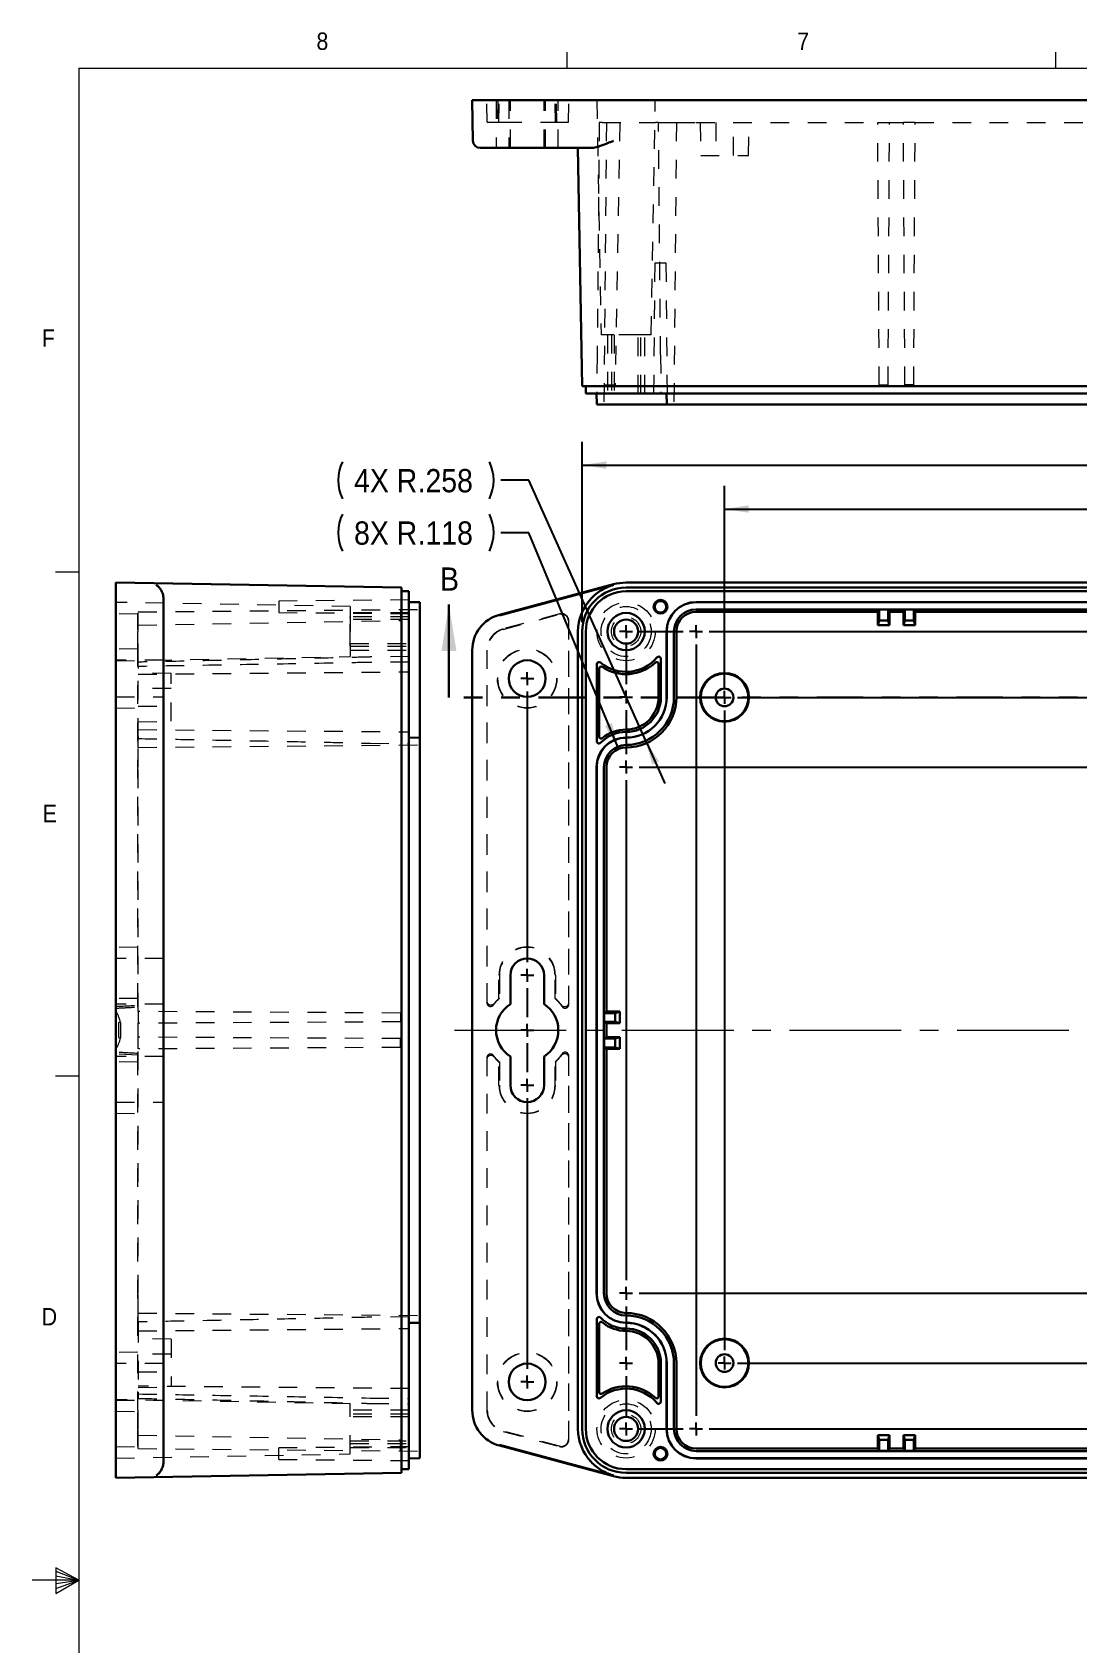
# Model space of a CAD drawing. Header units: inches. Extents: x 0.3 to 21.8, y 0.2 to 16.9.
# Drawn here: x 0.27 to 5.89, y 8.2 to 16.85 of the extents above; entities that cross this region are included whole.
import ezdxf

# ---------------------------------------------------------------- set-up
doc = ezdxf.new("R2010")
doc.units = ezdxf.units.IN
doc.header["$MEASUREMENT"] = 0
for name, pattern in [('SLD-Center', [0.75, 0.6, -0.05, 0.05, -0.05]), ('SLD-Dashed', [0.075, 0.05, -0.025]), ('SLD-Phantom', [0.5, 0.25, -0.05, 0.05, -0.05, 0.05, -0.05]), ('SLD-Solid', [0])]:
    doc.linetypes.add(name, pattern=pattern)
doc.layers.add('SLD-0', color=7, linetype='SLD-Solid')
doc.styles.add('SLDTEXTSTYLE1', font='GOTHIC.TTF', dxfattribs={"width": 0.913})
doc.dimstyles.new('SLDDIMSTYLE0', dxfattribs={"dimtxt": 0.125, "dimasz": 0.13, "dimexe": 0, "dimexo": 0.0625, "dimgap": 0.03125, "dimtad": 0, "dimtih": 1, "dimtoh": 1, "dimdec": 3, "dimrnd": 1e-09, "dimzin": 12, "dimdsep": 46, "dimtxsty": 'SLDTEXTSTYLE1', "dimsah": 1, "dimcen": 0.09, "dimadec": 0, "dimazin": 3, "dimtfac": 1, "dimtdec": 3, "dimtofl": 0, "dimtmove": 0, "dimatfit": 3, "dimfxl": 0, "dimfrac": 2, "dimtolj": 1, "dimtzin": 12, "dimarcsym": 0})
doc.dimstyles.new('SLDDIMSTYLE1', dxfattribs={"dimtxt": 0.125, "dimasz": 0.13, "dimexe": 0, "dimexo": 0.0625, "dimgap": 0.03125, "dimtad": 0, "dimtih": 1, "dimtoh": 1, "dimdec": 3, "dimrnd": 1e-09, "dimzin": 12, "dimdsep": 46, "dimtxsty": 'SLDTEXTSTYLE1', "dimsah": 1, "dimcen": 0, "dimadec": 0, "dimazin": 3, "dimtfac": 1, "dimtdec": 3, "dimtofl": 0, "dimtmove": 0, "dimatfit": 3, "dimfxl": 0, "dimfrac": 2, "dimtolj": 1, "dimtzin": 12, "dimarcsym": 0})
doc.dimstyles.new('SLDDIMSTYLE8', dxfattribs={"dimtxt": 0.125, "dimasz": 0.13, "dimexe": 0, "dimexo": 0.0625, "dimgap": 0.03125, "dimtad": 0, "dimtih": 1, "dimtoh": 1, "dimdec": 3, "dimrnd": 1e-09, "dimzin": 12, "dimdsep": 46, "dimtxsty": 'SLDTEXTSTYLE1', "dimsah": 1, "dimcen": 0, "dimadec": 0, "dimazin": 3, "dimtfac": 1, "dimtdec": 3, "dimtofl": 0, "dimtmove": 1, "dimatfit": 3, "dimfxl": 0, "dimfrac": 2, "dimtolj": 1, "dimtzin": 12, "dimarcsym": 0})

# ---------------------------------------------------------------- blocks, each defined once
blk = doc.blocks.new('*D12')
at = {"layer": 'SLD-0'}
for p, q in [((3.2275, 13.6823), (3.2275, 14.6519)), ((9.9515, 13.6823), (9.9515, 14.6519)), ((3.2275, 14.5269), (6.3352, 14.5269)), ((9.9515, 14.5269), (6.8758, 14.5269))]:
    blk.add_line(p, q, dxfattribs=at)
for points in [[(3.2275, 14.5269), (3.3575, 14.5069), (3.3575, 14.5469)], [(9.9515, 14.5269), (9.8215, 14.5469), (9.8215, 14.5069)]]:
    blk.add_solid(points, dxfattribs=at)
at = {"layer": 'SLD-0', "insert": (6.3977, 14.5874), "char_height": 0.125, "attachment_point": 1, "style": 'SLDTEXTSTYLE1'}
blk.add_mtext('6.724', dxfattribs=at)
blk = doc.blocks.new('*D19')
at = {"layer": 'SLD-0'}
for p, q in [((3.9925, 13.3286), (3.9925, 14.4157)), ((9.1865, 13.3286), (9.1865, 14.4157)), ((3.9925, 14.2907), (6.2727, 14.2907)), ((9.1865, 14.2907), (6.9383, 14.2907))]:
    blk.add_line(p, q, dxfattribs=at)
for centre, start, end in [((6.5336, 14.2907), 153.43495, 206.56505), ((6.6775, 14.2907), 333.43495, 26.56505)]:
    blk.add_arc(centre, 0.2217, start, end, dxfattribs=at)
for points in [[(3.9925, 14.2907), (4.1225, 14.2707), (4.1225, 14.3107)], [(9.1865, 14.2907), (9.0565, 14.3107), (9.0565, 14.2707)]]:
    blk.add_solid(points, dxfattribs=at)
at = {"layer": 'SLD-0', "insert": (6.3977, 14.3512), "char_height": 0.125, "attachment_point": 1, "style": 'SLDTEXTSTYLE1'}
blk.add_mtext('5.194', dxfattribs=at)
blk = doc.blocks.new('*D23')
at = {"layer": 'SLD-0'}
for p, q in [((2.9415, 14.4452), (2.7915, 14.4452)), ((3.5692, 13.0446), (2.9415, 14.4452)), ((3.5692, 13.0446), (3.6714, 12.8165))]:
    blk.add_line(p, q, dxfattribs=at)
for centre, start, end in [((2.1381, 14.4452), 153.43495, 206.56505), ((2.5307, 14.4452), 333.43495, 26.56505)]:
    blk.add_arc(centre, 0.2217, start, end, dxfattribs=at)
blk.add_solid([(3.5692, 13.0446), (3.6041, 12.9178), (3.6406, 12.9342)], dxfattribs=at)
at = {"layer": 'SLD-0', "char_height": 0.125, "attachment_point": 1, "style": 'SLDTEXTSTYLE1'}
for s, insert in [('4X R', (2.0022, 14.5057)), ('.258', (2.3434, 14.5057))]:
    blk.add_mtext(s, dxfattribs=dict(at, insert=insert))
blk = doc.blocks.new('*D24')
at = {"layer": 'SLD-0'}
for p, q in [((2.9415, 14.1637), (2.7915, 14.1637)), ((3.4185, 13.0131), (2.9415, 14.1637))]:
    blk.add_line(p, q, dxfattribs=at)
for centre, start, end in [((2.1381, 14.1637), 153.43495, 206.56505), ((2.5307, 14.1637), 333.43495, 26.56505)]:
    blk.add_arc(centre, 0.2217, start, end, dxfattribs=at)
blk.add_solid([(3.4185, 13.0131), (3.3872, 13.1408), (3.3502, 13.1255)], dxfattribs=at)
at = {"layer": 'SLD-0', "char_height": 0.125, "attachment_point": 1, "style": 'SLDTEXTSTYLE1'}
for s, insert in [('8X R', (2.0022, 14.2242)), ('.118', (2.3434, 14.2242))]:
    blk.add_mtext(s, dxfattribs=dict(at, insert=insert))
blk = doc.blocks.new('SW_CENTERMARKSYMBOL_0')
at = {"layer": 'SLD-0', "color": 0}
for p, q in [((0, 0), (-0.035, 0)), ((0, 0), (0, 0.035)), ((0, 0), (0.035, 0)), ((0, 0), (0, -0.035)), ((0.07, 0), (0.306, 0)), ((0.376, 0), (0.341, 0)), ((0.376, 0), (0.376, 0.035)), ((0.376, 0), (0.411, 0)), ((0.376, 0), (0.376, -0.035)), ((0.446, 0), (5.8056, 0)), ((5.8756, 0), (5.8406, 0)), ((5.8756, 0), (5.8756, 0.035)), ((5.8756, 0), (5.9106, 0)), ((5.8756, 0), (5.8756, -0.035)), ((5.9456, 0), (6.1816, 0)), ((6.2516, 0), (6.2166, 0)), ((6.2516, 0), (6.2516, 0.035)), ((6.2516, 0), (6.2866, 0)), ((6.2516, 0), (6.2516, -0.035)), ((0, -0.07), (0, -0.2825)), ((0.376, -0.07), (0.376, -4.2146)), ((5.8756, -0.07), (5.8756, -4.2146)), ((6.2516, -0.07), (6.2516, -0.2825)), ((0, -0.3525), (0, -0.3175)), ((0.5288, -0.3538), (0.5288, -0.3188)), ((5.1728, -0.3538), (5.1728, -0.3188)), ((5.7228, -0.3538), (5.7228, -0.3188)), ((6.2516, -0.3525), (6.2516, -0.3175)), ((0, -0.3525), (-0.035, -0.3525)), ((0, -0.3525), (0.035, -0.3525)), ((0, -0.3525), (0, -0.3875)), ((0, -0.4225), (0, -0.6585)), ((0.5288, -0.3538), (0.4938, -0.3538)), ((0.5288, -0.3538), (0.5638, -0.3538)), ((0.5288, -0.3538), (0.5288, -0.3888)), ((0.5288, -0.4238), (0.5288, -3.8608)), ((0.5988, -0.3538), (5.1028, -0.3538)), ((5.1728, -0.3538), (5.1378, -0.3538)), ((5.1728, -0.3538), (5.2078, -0.3538)), ((5.1728, -0.3538), (5.1728, -0.3888)), ((5.1728, -0.4238), (5.1728, -3.8608)), ((5.2428, -0.3538), (5.6528, -0.3538)), ((5.7228, -0.3538), (5.6878, -0.3538)), ((5.7228, -0.3538), (5.7578, -0.3538)), ((5.7228, -0.3538), (5.7228, -0.3888)), ((5.7228, -0.4238), (5.7228, -3.8608)), ((6.2516, -0.3525), (6.2166, -0.3525)), ((6.2516, -0.3525), (6.2866, -0.3525)), ((6.2516, -0.3525), (6.2516, -0.3875)), ((6.2516, -0.4225), (6.2516, -0.6585)), ((0, -0.7285), (-0.035, -0.7285)), ((0, -0.7285), (0, -0.6935)), ((0, -0.7285), (0.035, -0.7285)), ((0, -0.7285), (0, -0.7635)), ((0.07, -0.7285), (6.1816, -0.7285)), ((6.2516, -0.7285), (6.2166, -0.7285)), ((6.2516, -0.7285), (6.2516, -0.6935)), ((6.2516, -0.7285), (6.2866, -0.7285)), ((6.2516, -0.7285), (6.2516, -0.7635)), ((0, -0.7985), (0, -3.4861)), ((6.2516, -0.7985), (6.2516, -3.4861)), ((0, -3.5561), (0, -3.5211)), ((6.2516, -3.5561), (6.2516, -3.5211)), ((0, -3.5561), (-0.035, -3.5561)), ((0, -3.5561), (0.035, -3.5561)), ((0, -3.5561), (0, -3.5911)), ((0, -3.6261), (0, -3.8621)), ((0.07, -3.5561), (6.1816, -3.5561)), ((6.2516, -3.5561), (6.2166, -3.5561)), ((6.2516, -3.5561), (6.2866, -3.5561)), ((6.2516, -3.5561), (6.2516, -3.5911)), ((6.2516, -3.6261), (6.2516, -3.8621)), ((0, -3.9321), (-0.035, -3.9321)), ((0, -3.9321), (0, -3.8971)), ((0, -3.9321), (0.035, -3.9321)), ((0, -3.9321), (0, -3.9671)), ((0.5288, -3.9308), (0.4938, -3.9308)), ((0.5288, -3.9308), (0.5288, -3.8958)), ((0.5288, -3.9308), (0.5638, -3.9308)), ((0.5288, -3.9308), (0.5288, -3.9658)), ((0.5988, -3.9308), (5.1028, -3.9308)), ((5.1728, -3.9308), (5.1378, -3.9308)), ((5.1728, -3.9308), (5.1728, -3.8958)), ((5.1728, -3.9308), (5.2078, -3.9308)), ((5.1728, -3.9308), (5.1728, -3.9658)), ((5.2428, -3.9308), (5.6528, -3.9308)), ((5.7228, -3.9308), (5.6878, -3.9308)), ((5.7228, -3.9308), (5.7228, -3.8958)), ((5.7228, -3.9308), (5.7578, -3.9308)), ((5.7228, -3.9308), (5.7228, -3.9658)), ((6.2516, -3.9321), (6.2166, -3.9321)), ((6.2516, -3.9321), (6.2516, -3.8971)), ((6.2516, -3.9321), (6.2866, -3.9321)), ((6.2516, -3.9321), (6.2516, -3.9671)), ((0, -4.0021), (0, -4.2146)), ((6.2516, -4.0021), (6.2516, -4.2146)), ((0, -4.2846), (-0.035, -4.2846)), ((0, -4.2846), (0, -4.2496)), ((0, -4.2846), (0.035, -4.2846)), ((0, -4.2846), (0, -4.3196)), ((0.07, -4.2846), (0.306, -4.2846)), ((0.376, -4.2846), (0.341, -4.2846)), ((0.376, -4.2846), (0.376, -4.2496)), ((0.376, -4.2846), (0.411, -4.2846)), ((0.376, -4.2846), (0.376, -4.3196)), ((0.446, -4.2846), (5.8056, -4.2846)), ((5.8756, -4.2846), (5.8406, -4.2846)), ((5.8756, -4.2846), (5.8756, -4.2496)), ((5.8756, -4.2846), (5.9106, -4.2846)), ((5.8756, -4.2846), (5.8756, -4.3196)), ((5.9456, -4.2846), (6.1816, -4.2846)), ((6.2516, -4.2846), (6.2166, -4.2846)), ((6.2516, -4.2846), (6.2516, -4.2496)), ((6.2516, -4.2846), (6.2866, -4.2846)), ((6.2516, -4.2846), (6.2516, -4.3196))]:
    blk.add_line(p, q, dxfattribs=at)
blk = doc.blocks.new('SW_CENTERMARKSYMBOL_2')
at = {"layer": 'SLD-0', "color": 0}
for p, q in [((0, 1.5945), (-0.035, 1.5945)), ((0, 1.5945), (0, 1.6295)), ((0, 1.5945), (0.035, 1.5945)), ((0, 1.5945), (0, 1.5595)), ((0, 1.5245), (0, 0.07)), ((0, 0), (-0.035, 0)), ((0, 0), (0, 0.035)), ((0, 0), (0.035, 0)), ((0, 0), (0, -0.035)), ((0, -0.07), (0, -0.2253)), ((0, -0.2953), (-0.035, -0.2953)), ((0, -0.2953), (0, -0.2603)), ((0, -0.2953), (0.035, -0.2953)), ((0, -0.2953), (0, -0.3303)), ((0, -0.3653), (0, -0.5206)), ((0, -0.5906), (-0.035, -0.5906)), ((0, -0.5906), (0, -0.5556)), ((0, -0.5906), (0.035, -0.5906)), ((0, -0.5906), (0, -0.6256)), ((0, -0.6606), (0, -2.115)), ((0, -2.185), (0, -2.15)), ((0, -2.185), (-0.035, -2.185)), ((0, -2.185), (0.035, -2.185)), ((0, -2.185), (0, -2.22))]:
    blk.add_line(p, q, dxfattribs=at)

msp = doc.modelspace()

# ---------------------------------------------------------------- linework, layer by layer
at = {"color": 7, "linetype": 'SLD-Solid', "lineweight": 0}
for p, q in [((3.14788, 16.6606), (3.14788, 16.7454)), ((5.77288, 16.6606), (5.77288, 16.7454)), ((0.52288, 16.6606), (21.52288, 16.6606)), ((0.52288, 16.6606), (0.52288, 0.4106)), ((0.52288, 13.9516), (0.39788, 13.9516)), ((0.52288, 11.2436), (0.39788, 11.2436)), ((0.39889, 8.60114), (0.39889, 8.46233)), ((0.52288, 8.5356), (0.39889, 8.60114)), ((0.39889, 8.58268), (0.52288, 8.5356)), ((0.52288, 8.5356), (0.27288, 8.5356)), ((0.39889, 8.55872), (0.52288, 8.5356)), ((0.39889, 8.46233), (0.52288, 8.5356)), ((0.39889, 8.48964), (0.52288, 8.5356)), ((0.39889, 8.51635), (0.52288, 8.5356))]:
    msp.add_line(p, q, dxfattribs=at)
at = {"color": 7, "linetype": 'SLD-Solid', "lineweight": 30}
for p, q in [((2.64076, 16.26973), (2.63697, 16.48695)), ((2.78287, 16.48695), (2.63697, 16.48695)), ((3.39567, 16.48695), (2.78287, 16.48695)), ((3.46374, 16.48695), (3.39567, 16.48695)), ((9.7153, 16.48695), (3.46374, 16.48695)), ((2.79404, 16.23104), (2.68013, 16.23104)), ((3.27542, 16.23104), (2.79404, 16.23104)), ((3.20519, 16.23104), (3.22752, 14.95152)), ((3.46374, 14.95152), (3.22752, 14.95152)), ((3.24721, 14.91215), (3.24721, 14.95152)), ((3.46374, 14.91215), (3.24721, 14.91215)), ((3.30569, 14.85309), (3.30518, 14.91215)), ((9.7153, 14.95152), (3.46374, 14.95152)), ((9.7153, 14.91215), (3.46374, 14.91215)), ((3.68169, 14.85309), (3.68118, 14.91215)), ((3.46374, 14.85309), (3.30569, 14.85309)), ((3.68169, 14.85309), (3.46374, 14.85309)), ((3.83974, 14.85309), (3.68169, 14.85309)), ((9.3393, 14.85309), (3.83974, 14.85309)), ((0.72224, 13.89536), (2.25767, 13.86856)), ((0.72224, 13.89536), (0.72224, 13.8864)), ((0.72224, 13.8864), (0.72224, 13.7222)), ((2.25767, 13.86856), (2.25767, 13.63234)), ((2.29704, 13.84887), (2.25767, 13.84887)), ((2.29704, 13.84887), (2.29704, 13.63234)), ((3.39567, 13.8864), (2.78287, 13.7222)), ((2.78385, 13.71853), (3.39665, 13.88273)), ((9.7153, 13.89536), (3.46374, 13.89536)), ((9.7153, 13.86856), (3.46374, 13.86856)), ((9.7153, 13.84887), (3.46374, 13.84887)), ((0.97814, 13.8095), (0.97814, 13.68051)), ((2.35609, 13.79038), (2.29704, 13.7909)), ((2.35609, 13.79038), (2.35609, 13.63234)), ((2.51199, 13.27856), (2.51199, 13.77856)), ((9.3393, 13.7909), (3.83974, 13.7909)), ((9.3393, 13.79038), (3.83974, 13.79038)), ((0.72224, 13.7222), (0.72224, 13.53205)), ((0.97814, 13.68051), (0.97814, 13.53205)), ((9.3393, 13.75142), (3.83974, 13.75142)), ((3.83974, 13.7382), (4.81566, 13.7382)), ((4.82377, 13.7505), (4.81566, 13.7382)), ((4.81566, 13.66685), (4.81566, 13.7382)), ((4.81566, 13.66685), (4.82377, 13.69145)), ((4.82377, 13.7505), (4.87102, 13.7505)), ((4.82377, 13.7505), (4.82377, 13.69145)), ((4.87102, 13.69145), (4.82377, 13.69145)), ((4.87102, 13.7505), (4.87914, 13.7382)), ((4.87102, 13.7505), (4.87102, 13.69145)), ((4.87914, 13.66685), (4.87102, 13.69145)), ((4.87914, 13.7382), (4.95345, 13.7382)), ((4.87914, 13.66685), (4.87914, 13.7382)), ((4.96157, 13.7505), (4.95345, 13.7382)), ((4.95345, 13.66685), (4.95345, 13.7382)), ((4.95345, 13.66685), (4.96157, 13.69145)), ((5.00881, 13.7505), (4.96157, 13.7505)), ((4.96157, 13.7505), (4.96157, 13.69145)), ((4.96157, 13.69145), (5.00881, 13.69145)), ((5.00881, 13.7505), (5.01693, 13.7382)), ((5.00881, 13.7505), (5.00881, 13.69145)), ((5.01693, 13.66685), (5.00881, 13.69145)), ((5.01693, 13.7382), (6.48888, 13.7382)), ((5.01693, 13.66685), (5.01693, 13.7382)), ((2.25767, 13.63234), (2.25767, 9.34778)), ((2.29704, 13.63234), (2.29704, 9.34778)), ((2.35609, 13.63234), (2.35609, 13.27988)), ((3.20519, 13.63234), (3.20519, 9.34778)), ((3.22752, 13.63234), (3.22752, 9.34778)), ((3.24721, 13.63234), (3.24721, 9.34778)), ((3.68118, 13.63234), (3.68118, 13.27988)), ((3.68169, 13.63234), (3.68169, 13.27988)), ((3.72066, 13.63234), (3.72066, 13.27988)), ((3.73387, 13.27988), (3.73387, 13.63234)), ((4.81566, 13.66685), (4.87914, 13.66685)), ((5.01693, 13.66685), (4.95345, 13.66685)), ((0.72224, 13.53205), (0.72224, 9.44806)), ((0.97814, 13.53205), (0.97814, 9.44806)), ((2.63697, 13.53205), (2.63697, 9.44806)), ((3.30626, 13.45649), (3.30626, 13.04242)), ((3.31896, 13.06741), (3.31896, 13.43469)), ((3.63783, 13.45824), (3.63783, 13.27988)), ((3.65052, 13.27988), (3.65052, 13.48561)), ((2.35609, 13.27988), (2.35609, 13.06193)), ((2.35609, 13.06193), (2.29704, 13.06244)), ((2.35609, 13.06193), (2.35609, 12.90388)), ((2.35609, 12.90388), (2.35609, 10.07623)), ((3.30518, 12.90388), (3.30518, 10.07623)), ((3.30569, 12.90388), (3.30569, 10.07623)), ((3.34466, 12.90388), (3.34466, 10.07623)), ((3.35787, 11.59069), (3.35787, 12.90388)), ((2.84169, 11.63076), (2.84169, 11.78533)), ((3.0228, 11.78533), (3.0228, 11.63076)), ((3.34557, 11.58258), (3.35787, 11.59069)), ((3.34557, 11.58258), (3.34557, 11.53533)), ((3.34557, 11.58258), (3.40463, 11.58258)), ((3.34557, 11.53533), (3.35787, 11.52721)), ((3.34557, 11.53533), (3.40463, 11.53533)), ((3.42923, 11.59069), (3.35787, 11.59069)), ((3.35787, 11.4529), (3.35787, 11.52721)), ((3.42923, 11.52721), (3.35787, 11.52721)), ((3.42923, 11.59069), (3.40463, 11.58258)), ((3.40463, 11.53533), (3.40463, 11.58258)), ((3.42923, 11.52721), (3.40463, 11.53533)), ((3.42923, 11.59069), (3.42923, 11.52721)), ((3.34557, 11.44478), (3.35787, 11.4529)), ((3.34557, 11.39754), (3.34557, 11.44478)), ((3.34557, 11.44478), (3.40463, 11.44478)), ((3.42923, 11.4529), (3.35787, 11.4529)), ((3.42923, 11.4529), (3.40463, 11.44478)), ((3.40463, 11.44478), (3.40463, 11.39754)), ((3.42923, 11.38942), (3.42923, 11.4529)), ((2.84169, 11.19478), (2.84169, 11.34935)), ((3.0228, 11.34935), (3.0228, 11.19478)), ((3.34557, 11.39754), (3.35787, 11.38942)), ((3.34557, 11.39754), (3.40463, 11.39754)), ((3.35787, 10.07623), (3.35787, 11.38942)), ((3.42923, 11.38942), (3.35787, 11.38942)), ((3.42923, 11.38942), (3.40463, 11.39754)), ((2.35609, 10.07623), (2.35609, 9.91818)), ((2.35609, 9.91818), (2.29704, 9.91767)), ((2.35609, 9.91818), (2.35609, 9.70023)), ((3.30626, 9.52362), (3.30626, 9.93769)), ((3.31896, 9.91271), (3.31896, 9.54542)), ((2.35609, 9.70023), (2.35609, 9.34778)), ((3.63783, 9.52187), (3.63783, 9.70023)), ((3.65052, 9.70023), (3.65052, 9.4945)), ((3.68118, 9.70023), (3.68118, 9.34778)), ((3.68169, 9.70023), (3.68169, 9.34778)), ((3.72066, 9.70023), (3.72066, 9.34778)), ((3.73387, 9.34778), (3.73387, 9.70023)), ((0.72224, 9.44806), (0.72224, 9.25792)), ((0.97814, 9.44806), (0.97814, 9.2996)), ((2.25767, 9.34778), (2.25767, 9.11156)), ((2.29704, 9.34778), (2.29704, 9.13124)), ((2.35609, 9.34778), (2.35609, 9.18973)), ((0.97814, 9.2996), (0.97814, 9.17062)), ((3.39665, 9.09738), (2.78385, 9.26158)), ((4.81566, 9.31327), (4.82377, 9.28866)), ((4.81566, 9.31327), (4.81566, 9.24191)), ((4.81566, 9.31327), (4.87914, 9.31327)), ((4.82377, 9.22961), (4.82377, 9.28866)), ((4.87102, 9.28866), (4.82377, 9.28866)), ((4.87914, 9.31327), (4.87102, 9.28866)), ((4.87102, 9.22961), (4.87102, 9.28866)), ((4.87914, 9.31327), (4.87914, 9.24191)), ((4.95345, 9.31327), (4.96157, 9.28866)), ((5.01693, 9.31327), (4.95345, 9.31327)), ((4.95345, 9.31327), (4.95345, 9.24191)), ((4.96157, 9.22961), (4.96157, 9.28866)), ((4.96157, 9.28866), (5.00881, 9.28866)), ((5.01693, 9.31327), (5.00881, 9.28866)), ((5.00881, 9.22961), (5.00881, 9.28866)), ((5.01693, 9.31327), (5.01693, 9.24191)), ((0.72224, 9.25792), (0.72224, 9.09372)), ((2.35609, 9.18973), (2.29704, 9.18921)), ((2.78287, 9.25792), (3.39567, 9.09372)), ((4.81566, 9.24191), (3.83974, 9.24191)), ((3.83974, 9.2287), (9.3393, 9.2287)), ((3.83974, 9.18973), (9.3393, 9.18973)), ((3.83974, 9.18921), (9.3393, 9.18921)), ((4.82377, 9.22961), (4.81566, 9.24191)), ((4.82377, 9.22961), (4.87102, 9.22961)), ((4.87102, 9.22961), (4.87914, 9.24191)), ((4.95345, 9.24191), (4.87914, 9.24191)), ((4.96157, 9.22961), (4.95345, 9.24191)), ((5.00881, 9.22961), (4.96157, 9.22961)), ((5.00881, 9.22961), (5.01693, 9.24191)), ((6.48888, 9.24191), (5.01693, 9.24191)), ((0.72224, 9.08476), (2.25767, 9.11156)), ((0.72224, 9.09372), (0.72224, 9.08476)), ((2.29704, 9.13124), (2.25767, 9.13124)), ((3.46374, 9.13124), (9.7153, 9.13124)), ((3.46374, 9.11156), (9.7153, 9.11156)), ((3.46374, 9.08476), (9.7153, 9.08476))]:
    msp.add_line(p, q, dxfattribs=at)
at = {"color": 7, "linetype": 'SLD-Dashed', "lineweight": 0}
for p, q in [((2.71777, 16.36884), (2.71571, 16.48695)), ((2.76492, 16.48695), (2.76492, 16.23104)), ((2.77477, 16.48695), (2.7727, 16.36884)), ((2.78058, 16.36884), (2.78264, 16.48695)), ((2.83382, 16.48695), (2.83382, 16.23104)), ((2.84169, 16.23104), (2.84169, 16.48695)), ((3.0228, 16.23104), (3.0228, 16.48695)), ((3.03067, 16.23104), (3.03067, 16.48695)), ((3.08391, 16.36884), (3.08185, 16.48695)), ((3.09179, 16.36884), (3.08973, 16.48695)), ((3.09957, 16.23104), (3.09957, 16.48695)), ((3.15365, 16.36884), (3.15571, 16.48695)), ((3.30724, 16.48695), (3.32923, 15.22715)), ((3.59825, 15.22715), (3.62024, 16.48695)), ((2.71777, 16.36884), (2.80379, 16.36884)), ((2.80379, 16.36884), (3.10668, 16.36884)), ((3.10668, 16.36884), (3.15365, 16.36884)), ((3.33459, 16.36695), (3.62097, 16.36695)), ((3.33532, 16.36695), (3.33504, 16.36695)), ((3.35787, 16.36695), (3.34466, 14.85309)), ((3.42923, 16.36695), (3.40463, 14.95742)), ((3.6384, 16.36695), (3.73387, 16.36695)), ((3.73387, 16.36695), (3.72066, 14.85309)), ((3.73387, 16.36695), (3.83974, 16.36695)), ((3.83974, 16.36695), (4.81566, 16.36695)), ((3.86148, 16.36695), (3.86457, 16.18995)), ((3.94502, 16.36695), (3.94502, 16.18995)), ((4.04002, 16.18995), (4.04002, 16.36695)), ((4.12047, 16.18995), (4.12356, 16.36695)), ((4.82377, 14.95742), (4.81566, 16.36695)), ((4.81566, 16.36695), (4.87914, 16.36695)), ((4.87102, 14.95742), (4.87914, 16.36695)), ((4.87914, 16.36695), (4.95345, 16.36695)), ((4.96157, 14.95742), (4.95345, 16.36695)), ((5.01693, 16.36695), (4.95345, 16.36695)), ((5.00881, 14.95742), (5.01693, 16.36695)), ((5.01693, 16.36695), (6.48888, 16.36695)), ((3.86457, 16.18995), (4.12047, 16.18995)), ((3.61783, 15.61215), (3.61172, 14.91215)), ((3.64872, 15.61215), (3.61783, 15.61215)), ((3.67962, 15.61215), (3.64872, 15.61215)), ((3.68572, 14.91215), (3.67962, 15.61215)), ((3.59825, 15.22715), (3.32923, 15.22715)), ((3.36374, 15.22715), (3.36374, 14.91215)), ((3.36374, 15.22715), (3.36374, 14.91215)), ((3.385, 15.22715), (3.385, 14.91215)), ((3.53773, 15.22715), (3.385, 15.22715)), ((3.39878, 15.22715), (3.39878, 14.91215)), ((3.52376, 15.22715), (3.39878, 15.22715)), ((3.5287, 15.22715), (3.52376, 15.22715)), ((3.5287, 14.91215), (3.5287, 15.22715)), ((3.54248, 15.22715), (3.53773, 15.22715)), ((3.54248, 14.91215), (3.54248, 15.22715)), ((3.56374, 14.91215), (3.56374, 15.22715)), ((3.56374, 14.91215), (3.56374, 15.22715)), ((3.30807, 15.11971), (3.30626, 14.91215)), ((3.64871, 15.11971), (3.65052, 14.91215)), ((3.34557, 14.95742), (3.40463, 14.95742)), ((4.82377, 14.95742), (4.87102, 14.95742)), ((5.00881, 14.95742), (4.96157, 14.95742)), ((1.98204, 13.76685), (0.72224, 13.78884)), ((2.29704, 13.80256), (1.59704, 13.79645)), ((1.59704, 13.79645), (1.59704, 13.73467)), ((1.98204, 13.76685), (1.98204, 13.49783)), ((0.84035, 13.72658), (0.72224, 13.72864)), ((0.84035, 13.72531), (0.84035, 13.72658)), ((0.84035, 13.64415), (0.84035, 13.72531)), ((0.84224, 13.7382), (2.35609, 13.75142)), ((0.84224, 13.63234), (0.84224, 13.7382)), ((0.84224, 13.66685), (2.25176, 13.69145)), ((1.59704, 13.73467), (2.29704, 13.72856)), ((2.29704, 13.73234), (1.98204, 13.73234)), ((2.29704, 13.73234), (1.98204, 13.73234)), ((2.29704, 13.71108), (1.98204, 13.71108)), ((2.29704, 13.6973), (1.98204, 13.6973)), ((2.25176, 13.7505), (2.25176, 13.69145)), ((3.10615, 13.7273), (2.80325, 13.64614)), ((2.80379, 13.64415), (3.10668, 13.72531)), ((3.15365, 13.68927), (3.15365, 11.63453)), ((3.15571, 11.62796), (3.15571, 13.68927)), ((0.84035, 13.53205), (0.84035, 13.64415)), ((0.84224, 13.4684), (0.84224, 13.63234)), ((0.84035, 13.53936), (0.72224, 13.5373)), ((0.84035, 11.64375), (0.84035, 13.53205)), ((1.98204, 13.56738), (1.98204, 13.57232)), ((1.98204, 13.56738), (2.29704, 13.56738)), ((1.98204, 13.5536), (1.98204, 13.55479)), ((1.98204, 13.5536), (2.29704, 13.5536)), ((1.98204, 13.53234), (2.29704, 13.53234)), ((1.98204, 13.53234), (2.29704, 13.53234)), ((2.71571, 13.53205), (2.71571, 11.63769)), ((2.71777, 11.64375), (2.71777, 13.53205)), ((0.72224, 13.47584), (1.98204, 13.49783)), ((0.97814, 13.47825), (0.72224, 13.47825)), ((0.84224, 13.44496), (0.84224, 13.46552)), ((0.84224, 13.06741), (0.84224, 13.43469)), ((0.84224, 13.4031), (2.29704, 13.4158)), ((2.29704, 13.49742), (2.0894, 13.49561)), ((2.29704, 13.4683), (2.08942, 13.46649)), ((1.01924, 13.40651), (0.84224, 13.4096)), ((1.01924, 13.1506), (1.01924, 13.40651)), ((0.72224, 13.2814), (0.97814, 13.2814)), ((1.01924, 13.32606), (0.84224, 13.32606)), ((0.72224, 13.22234), (0.84035, 13.22028)), ((0.84224, 13.23106), (1.01924, 13.23106)), ((0.84224, 13.14751), (1.01924, 13.1506)), ((0.84224, 13.1058), (2.29704, 13.0931)), ((0.84224, 13.00975), (0.84224, 13.05692)), ((0.84224, 13.00975), (2.35609, 13.02296)), ((0.84224, 12.90388), (0.84224, 13.00975)), ((2.08941, 13.03242), (2.29704, 13.03061)), ((0.84224, 11.59069), (0.84224, 12.90388)), ((0.84035, 11.937), (0.72224, 11.93494)), ((0.97814, 11.87588), (0.72224, 11.87588)), ((2.78058, 11.66088), (2.78058, 11.78533)), ((2.78264, 11.78533), (2.78264, 11.65995)), ((3.08185, 11.65995), (3.08185, 11.78533)), ((3.08391, 11.78533), (3.08391, 11.66088)), ((0.84035, 11.66088), (0.72224, 11.65995)), ((0.97814, 11.63076), (0.72224, 11.63076)), ((0.84035, 11.62368), (0.84035, 11.62307)), ((2.78058, 11.66088), (2.78264, 11.65995)), ((3.08391, 11.66088), (3.08185, 11.65995)), ((0.74708, 11.53182), (0.73708, 11.53006)), ((0.73708, 11.53006), (0.73708, 11.49006)), ((0.74708, 11.53182), (0.74708, 11.49006)), ((2.25176, 11.58258), (0.84224, 11.59069)), ((0.84224, 11.59069), (0.84224, 11.52721)), ((2.25176, 11.53533), (0.84224, 11.52721)), ((0.84224, 11.4529), (0.84224, 11.52721)), ((2.25176, 11.58258), (2.25176, 11.53533)), ((0.73708, 11.49006), (0.73708, 11.45006)), ((0.73708, 11.45006), (0.74708, 11.44829)), ((0.74708, 11.49006), (0.74708, 11.44829)), ((2.25176, 11.44478), (0.84224, 11.4529)), ((0.84224, 11.38942), (0.84224, 11.4529)), ((2.25176, 11.39754), (2.25176, 11.44478)), ((0.84035, 11.35599), (0.72224, 11.36206)), ((0.97814, 11.34935), (0.72224, 11.34935)), ((0.84035, 11.35704), (0.84035, 11.35646)), ((2.25176, 11.39754), (0.84224, 11.38942)), ((0.84224, 10.07623), (0.84224, 11.38942)), ((2.71571, 11.34243), (2.71571, 9.44806)), ((3.15365, 11.34558), (3.15365, 9.29084)), ((3.15571, 9.29084), (3.15571, 11.35215)), ((0.84035, 11.31923), (0.72224, 11.32016)), ((0.84035, 9.44806), (0.84035, 11.33637)), ((2.71777, 9.44806), (2.71777, 11.33637)), ((2.78058, 11.31923), (2.78264, 11.32016)), ((2.78058, 11.19478), (2.78058, 11.31923)), ((2.78264, 11.32016), (2.78264, 11.19478)), ((3.08391, 11.31923), (3.08185, 11.32016)), ((3.08185, 11.19478), (3.08185, 11.32016)), ((3.08391, 11.31923), (3.08391, 11.19478)), ((0.72224, 11.10423), (0.97814, 11.10423)), ((0.72224, 11.04517), (0.84035, 11.04311)), ((0.84224, 9.97037), (0.84224, 10.07623)), ((0.84224, 9.97037), (2.35609, 9.95715)), ((0.84224, 9.92317), (0.84224, 9.97037)), ((0.84224, 9.91271), (0.84224, 9.54542)), ((0.84224, 9.87432), (2.29704, 9.88701)), ((2.29704, 9.9495), (2.08941, 9.94769)), ((1.01924, 9.82951), (0.84224, 9.8326)), ((1.01924, 9.82951), (1.01924, 9.5736)), ((0.84035, 9.75983), (0.72224, 9.75777)), ((0.97814, 9.69872), (0.72224, 9.69872)), ((1.01924, 9.74906), (0.84224, 9.74906)), ((0.84224, 9.65406), (1.01924, 9.65406)), ((2.29704, 9.56431), (0.84224, 9.57701)), ((0.84224, 9.57051), (1.01924, 9.5736)), ((0.84224, 9.53525), (0.84224, 9.51459)), ((1.98204, 9.48229), (0.72224, 9.50428)), ((0.72224, 9.50187), (0.97814, 9.50187)), ((0.72224, 9.44281), (0.84035, 9.44075)), ((0.84035, 9.33596), (0.84035, 9.44806)), ((0.84224, 9.34778), (0.84224, 9.51168)), ((1.98204, 9.21327), (1.98204, 9.48229)), ((2.29704, 9.44778), (1.98204, 9.44778)), ((2.29704, 9.44778), (1.98204, 9.44778)), ((2.0894, 9.4845), (2.29704, 9.48269)), ((2.08942, 9.51363), (2.29704, 9.51181)), ((0.84224, 9.24191), (0.84224, 9.34778)), ((2.29704, 9.42652), (1.98204, 9.42652)), ((2.29704, 9.41274), (1.98204, 9.41274)), ((0.84035, 9.2548), (0.84035, 9.33596)), ((0.84224, 9.31327), (2.25176, 9.28866)), ((1.98204, 9.28282), (2.29704, 9.28282)), ((1.98204, 9.26904), (2.29704, 9.26904)), ((2.25176, 9.22961), (2.25176, 9.28866)), ((2.80325, 9.33397), (3.10615, 9.25281)), ((3.10668, 9.2548), (2.80379, 9.33596)), ((0.72224, 9.25147), (0.84035, 9.25353)), ((0.72224, 9.19128), (1.98204, 9.21327)), ((0.84035, 9.2548), (0.84035, 9.25353)), ((0.84224, 9.24191), (2.35609, 9.2287)), ((2.29704, 9.25156), (1.59704, 9.24545)), ((1.59704, 9.18367), (1.59704, 9.24545)), ((1.59704, 9.18367), (2.29704, 9.17756)), ((1.98204, 9.24778), (2.29704, 9.24778)), ((1.98204, 9.24778), (2.29704, 9.24778))]:
    msp.add_line(p, q, dxfattribs=at)
at = {"color": 7, "linetype": 'SLD-Phantom', "lineweight": 30}
for p, q in [((3.99252, 13.27856), (2.51199, 13.27856)), ((6.23807, 13.27856), (3.99252, 13.27856))]:
    msp.add_line(p, q, dxfattribs=at)
at = {"color": 7, "linetype": 'SLD-Dashed', "lineweight": 0, "flags": 128}
for points in [[(1.98204, 13.55479), (1.98204, 13.56414), (1.98204, 13.58172), (1.98204, 13.60541), (1.98204, 13.63234), (1.98204, 13.65927), (1.98204, 13.68295), (1.98204, 13.70053), (1.98204, 13.70988), (1.98204, 13.70988), (1.98204, 13.70053), (1.98204, 13.68295), (1.98204, 13.65927), (1.98204, 13.63234)], [(1.98204, 13.57232), (1.98204, 13.5864), (1.98204, 13.60748), (1.98204, 13.63234), (1.98204, 13.6572), (1.98204, 13.67827), (1.98204, 13.69235), (1.98204, 13.6973), (1.98204, 13.69235), (1.98204, 13.67827), (1.98204, 13.6572), (1.98204, 13.63234), (1.98204, 13.63234)]]:
    msp.add_lwpolyline(points, dxfattribs=at)
at = {"color": 7, "linetype": 'SLD-Dashed', "lineweight": 0}
for centre, radius in [((3.46374, 13.63234), 0.1565), ((3.46374, 13.63234), 0.13451), ((3.46374, 13.63234), 0.07874), ((2.93225, 13.37982), 0.15954), ((2.93225, 13.37982), 0.15748), ((2.93225, 9.60029), 0.15954), ((2.93225, 9.60029), 0.15748), ((3.46374, 9.34778), 0.1565), ((3.46374, 9.34778), 0.13451), ((3.46374, 9.34778), 0.07874)]:
    msp.add_circle(centre, radius, dxfattribs=at)
at = {"color": 7, "linetype": 'SLD-Solid', "lineweight": 30}
for centre, radius in [((3.64872, 13.76556), 0.037), ((3.64872, 13.76556), 0.03089), ((3.46374, 13.63234), 0.1), ((3.46374, 13.63234), 0.06496), ((2.93225, 13.37982), 0.09843), ((3.99252, 13.27856), 0.13104), ((3.99252, 13.27856), 0.12795), ((3.99252, 13.27856), 0.0475), ((3.99252, 9.70156), 0.13104), ((3.99252, 9.70156), 0.12795), ((2.93225, 9.60029), 0.09843), ((3.99252, 9.70156), 0.0475), ((3.46374, 9.34778), 0.1), ((3.46374, 9.34778), 0.06496), ((3.64872, 9.21456), 0.037), ((3.64872, 9.21456), 0.03089)]:
    msp.add_circle(centre, radius, dxfattribs=at)
for centre, radius, start, end in [((2.68013, 16.27041), 0.03937, 181, 270), ((3.46374, 13.63234), 0.23622, 90, 180), ((3.46374, 13.63234), 0.21654, 90, 180), ((3.46374, 13.63234), 0.26302, 90, 105), ((3.46374, 13.63234), 0.25855, 136.748624, 180), ((3.83974, 13.63234), 0.15856, 90, 180), ((3.83974, 13.63234), 0.15805, 90, 180), ((2.83382, 13.53205), 0.19685, 105, 180), ((3.83974, 13.63234), 0.11908, 90, 180), ((3.83974, 13.63234), 0.10587, 90, 180), ((3.31807, 13.45649), 0.01181, 50.362286, 180), ((3.46374, 13.63234), 0.21654, 230.362286, 320.017557), ((3.46374, 13.63234), 0.22923, 235.708128, 313.304961), ((3.63871, 13.48561), 0.01181, 0, 140.017557), ((3.46374, 13.27988), 0.25692, 270, 0), ((3.46374, 13.27988), 0.21795, 270, 0), ((3.46374, 13.27988), 0.21744, 270, 0), ((3.46374, 13.27988), 0.27013, 270, 0), ((3.46374, 13.27988), 0.18678, 270, 0), ((3.46374, 13.27988), 0.17408, 270, 0), ((3.46374, 12.90388), 0.18922, 90, 136.436356), ((3.46374, 12.90388), 0.20192, 90, 129.496388), ((3.46374, 12.90388), 0.15856, 90, 180), ((3.46374, 12.90388), 0.15805, 90, 180), ((3.31807, 13.04242), 0.01181, 180, 316.436356), ((3.46374, 12.90388), 0.11908, 90, 180), ((3.46374, 12.90388), 0.10587, 90, 180), ((2.93225, 11.78533), 0.09055, 0, 180), ((2.93225, 11.49006), 0.16732, 122.763762, 237.236238), ((2.93225, 11.49006), 0.16732, 302.763762, 57.236238), ((2.93225, 11.19478), 0.09055, 180, 0), ((3.46374, 10.07623), 0.15856, 180, 270), ((3.46374, 10.07623), 0.15805, 180, 270), ((3.46374, 10.07623), 0.11908, 180, 270), ((3.46374, 10.07623), 0.10587, 180, 270), ((3.46374, 9.70023), 0.27013, 0, 90), ((3.46374, 9.70023), 0.25692, 0, 90), ((3.31807, 9.93769), 0.01181, 43.563644, 180), ((3.46374, 10.07623), 0.18922, 223.563644, 270), ((3.46374, 10.07623), 0.20192, 230.503612, 270), ((3.46374, 9.70023), 0.21795, 0, 90), ((3.46374, 9.70023), 0.21744, 0, 90), ((3.46374, 9.70023), 0.18678, 0, 90), ((3.46374, 9.70023), 0.17408, 0, 90), ((3.31807, 9.52362), 0.01181, 180, 309.637714), ((3.46374, 9.34778), 0.21654, 39.982443, 129.637714), ((3.46374, 9.34778), 0.22923, 46.695039, 124.291872), ((2.83382, 9.44806), 0.19685, 180, 255), ((3.63871, 9.4945), 0.01181, 219.982443, 0), ((3.46374, 9.34778), 0.25855, 180, 223.251376), ((3.46374, 9.34778), 0.23622, 180, 270), ((3.46374, 9.34778), 0.21654, 180, 270), ((3.83974, 9.34778), 0.15856, 180, 270), ((3.83974, 9.34778), 0.15805, 180, 270), ((3.83974, 9.34778), 0.11908, 180, 270), ((3.83974, 9.34778), 0.10587, 180, 270), ((3.46374, 9.34778), 0.26302, 255, 270)]:
    msp.add_arc(centre, radius, start, end, dxfattribs=at)
at = {"color": 7, "linetype": 'SLD-Dashed', "lineweight": 0}
for centre, radius, start, end in [((3.11634, 13.68927), 0.03937, 0, 105), ((3.11634, 13.68927), 0.03731, 0, 105), ((2.83382, 13.53205), 0.11811, 105, 180), ((2.83382, 13.53205), 0.11605, 105, 180), ((2.93225, 11.78533), 0.15167, 0, 180), ((2.93225, 11.78533), 0.14961, 0, 180), ((2.93225, 11.49006), 0.22638, 131.366225, 143.132197), ((2.93225, 11.49006), 0.22844, 131.600302, 141.726755), ((2.93225, 11.49006), 0.22638, 34.087536, 48.633775), ((2.93225, 11.49006), 0.22844, 35.610697, 48.399698), ((0.55831, 11.49006), 0.19333, 12.475208, 32.017143), ((0.55831, 11.49006), 0.19333, 327.982857, 347.524792), ((2.93225, 11.49006), 0.22638, 216.867803, 228.633775), ((2.93225, 11.49006), 0.22844, 218.273245, 228.399698), ((2.93225, 11.49006), 0.22638, 311.366225, 325.912464), ((2.93225, 11.49006), 0.22844, 311.600302, 324.389303), ((2.93225, 11.19478), 0.15167, 180, 0), ((2.93225, 11.19478), 0.14961, 180, 0), ((2.83382, 9.44806), 0.11811, 180, 255), ((2.83382, 9.44806), 0.11605, 180, 255), ((3.11634, 9.29084), 0.03937, 255, 0), ((3.11634, 9.29084), 0.03731, 255, 0)]:
    msp.add_arc(centre, radius, start, end, dxfattribs=at)
for points in [[(3.31896, 16.36695), (3.31533, 15.9512), (3.3117, 15.53545), (3.30807, 15.11971)], [(3.64871, 15.11971), (3.64508, 15.53544), (3.64145, 15.95119), (3.63783, 16.36695)]]:
    msp.add_open_spline(points, degree=3, dxfattribs=at)
for points, knots in [([(3.33459, 16.36695), (3.33158, 16.36695), (3.32748, 16.36695), (3.32109, 16.36695), (3.31896, 16.36695), (3.31896, 16.36695)], [0, 0, 0, 0, 0.5, 0.5, 1, 1, 1, 1]), ([(3.63783, 16.36695), (3.63783, 16.36695), (3.63725, 16.36695), (3.63512, 16.36695), (3.63356, 16.36695), (3.63002, 16.36695), (3.62801, 16.36695), (3.62418, 16.36695), (3.62239, 16.36695), (3.62097, 16.36695)], [0, 0, 0, 0, 0.25, 0.25, 0.5, 0.5, 0.75, 0.75, 1, 1, 1, 1]), ([(2.0894, 13.49555), (2.03973, 13.49435), (1.88757, 13.49066), (1.62675, 13.48474), (1.29905, 13.4776), (1.03549, 13.47208), (0.88059, 13.46901), (0.84223, 13.46825)], [0, 0, 0, 0, 0.1194695, 0.3660334, 0.6274148, 0.9077299, 1, 1, 1, 1]), ([(2.08942, 13.4665), (2.04311, 13.46563), (1.85067, 13.46201), (1.50341, 13.45587), (1.13399, 13.44949), (0.9107, 13.44584), (0.84223, 13.44472)], [0, 0, 0, 0, 0.1113973, 0.4629128, 0.8353159, 1, 1, 1, 1]), ([(0.84224, 13.46812), (0.84224, 13.46815), (0.84224, 13.46828), (0.84224, 13.46743), (0.84224, 13.46614), (0.84224, 13.46552)], [0, 0, 0, 0, 0.1533272, 0.5995386, 1, 1, 1, 1]), ([(0.84224, 13.44459), (0.84224, 13.44462), (0.84224, 13.44478), (0.84224, 13.44396), (0.84224, 13.44215), (0.84224, 13.43941), (0.84224, 13.43678), (0.84224, 13.43517), (0.84224, 13.43469)], [0, 0, 0, 0, 0.0481652, 0.2629546, 0.4777167, 0.6924728, 0.9072469, 1, 1, 1, 1]), ([(0.84223, 13.0574), (0.94378, 13.05552), (1.16595, 13.05142), (1.50003, 13.04487), (1.81421, 13.03847), (2.00776, 13.03424), (2.08941, 13.03246)], [0, 0, 0, 0, 0.2442504, 0.534396, 0.8036021, 1, 1, 1, 1]), ([(0.84224, 13.06741), (0.84224, 13.06628), (0.84224, 13.06404), (0.84224, 13.06103), (0.84224, 13.05879), (0.84224, 13.05752), (0.84224, 13.05753), (0.84224, 13.05754)], [0, 0, 0, 0, 0.21478133, 0.42956397, 0.64431457, 0.85902993, 1, 1, 1, 1]), ([(0.72223, 11.60836), (0.74011, 11.6094), (0.77947, 11.61167), (0.81885, 11.61377), (0.84034, 11.61492)], [0, 0, 0, 0, 0.45406582, 1, 1, 1, 1]), ([(0.72224, 11.61807), (0.7237, 11.61814), (0.76307, 11.62026), (0.80244, 11.62222), (0.84035, 11.6241)], [0, 0, 0, 0, 0.0372833, 1, 1, 1, 1]), ([(0.84035, 11.62412), (0.84035, 11.62412), (0.84035, 11.62411), (0.84035, 11.62474), (0.84035, 11.6259), (0.84035, 11.6276), (0.84035, 11.62974), (0.84035, 11.63228), (0.84035, 11.63515), (0.84035, 11.63826), (0.84035, 11.64117), (0.84035, 11.64301), (0.84035, 11.64375)], [0, 0, 0, 0, 0.0699205, 0.1772395, 0.2845585, 0.3918095, 0.499061, 0.6063419, 0.7136236, 0.821019, 0.9284152, 1, 1, 1, 1]), ([(0.84035, 11.6149), (0.84035, 11.6149), (0.84035, 11.6149), (0.84035, 11.61556), (0.84035, 11.61674), (0.84035, 11.61846), (0.84035, 11.62056), (0.84035, 11.62225), (0.84035, 11.62307)], [0, 0, 0, 0, 0.1229182, 0.3002537, 0.4775905, 0.655135, 0.8326807, 1, 1, 1, 1]), ([(2.71571, 11.63769), (2.71571, 11.63355), (2.71702, 11.62951), (2.72181, 11.62285), (2.72527, 11.6203), (2.73302, 11.61771), (2.73735, 11.61767), (2.74514, 11.6201), (2.74866, 11.62257), (2.75114, 11.62588)], [0, 0, 0, 0, 0.25, 0.25, 0.5, 0.5, 0.75, 0.75, 1, 1, 1, 1]), ([(2.75291, 11.63155), (2.75037, 11.62834), (2.74688, 11.626), (2.73909, 11.62371), (2.73483, 11.62381), (2.72719, 11.62646), (2.72376, 11.62903), (2.71908, 11.63561), (2.71777, 11.63965), (2.71777, 11.64375)], [0, 0, 0, 0, 0.25, 0.25, 0.5, 0.5, 0.75, 0.75, 1, 1, 1, 1]), ([(3.15365, 11.63453), (3.15365, 11.63036), (3.15232, 11.62629), (3.14744, 11.61959), (3.14393, 11.61705), (3.13608, 11.61452), (3.13172, 11.61454), (3.1239, 11.61712), (3.1204, 11.61968), (3.11797, 11.62307)], [0, 0, 0, 0, 0.25, 0.25, 0.5, 0.5, 0.75, 0.75, 1, 1, 1, 1]), ([(3.11973, 11.61693), (3.12209, 11.61344), (3.12552, 11.6108), (3.13342, 11.608), (3.13779, 11.6079), (3.14578, 11.61034), (3.14937, 11.61289), (3.15432, 11.61958), (3.15571, 11.62375), (3.15571, 11.62796)], [0, 0, 0, 0, 0.25, 0.25, 0.5, 0.5, 0.75, 0.75, 1, 1, 1, 1]), ([(0.84034, 11.36518), (0.80996, 11.36681), (0.77059, 11.36893), (0.73122, 11.37121), (0.72223, 11.37174)], [0, 0, 0, 0, 0.771607, 1, 1, 1, 1]), ([(0.84035, 11.35704), (0.84035, 11.35791), (0.84035, 11.35965), (0.84035, 11.36178), (0.84035, 11.36346), (0.84035, 11.36462), (0.84035, 11.36523), (0.84035, 11.36521), (0.84035, 11.36521)], [0, 0, 0, 0, 0.17788825, 0.35577538, 0.53367357, 0.7115704, 0.88926916, 1, 1, 1, 1]), ([(0.84035, 11.33637), (0.84035, 11.33748), (0.84035, 11.33969), (0.84035, 11.34292), (0.84035, 11.34597), (0.84035, 11.34874), (0.84035, 11.35116), (0.84035, 11.35316), (0.84035, 11.35468), (0.84035, 11.35565), (0.84035, 11.35609), (0.84035, 11.35602), (0.84035, 11.356)], [0, 0, 0, 0, 0.1075543, 0.215108, 0.3226676, 0.4302265, 0.53768, 0.645133, 0.7524503, 0.8597675, 0.9670169, 1, 1, 1, 1]), ([(2.75114, 11.35424), (2.74866, 11.35755), (2.74519, 11.35999), (2.73735, 11.36245), (2.73306, 11.36241), (2.7253, 11.35983), (2.72182, 11.35727), (2.71705, 11.35065), (2.71571, 11.34656), (2.71571, 11.34243)], [0, 0, 0, 0, 0.25, 0.25, 0.5, 0.5, 0.75, 0.75, 1, 1, 1, 1]), ([(2.71777, 11.33637), (2.71777, 11.34046), (2.71906, 11.34446), (2.72376, 11.35109), (2.72717, 11.35364), (2.7348, 11.3563), (2.73909, 11.3564), (2.74684, 11.35414), (2.75037, 11.35177), (2.75291, 11.34856)], [0, 0, 0, 0, 0.25, 0.25, 0.5, 0.5, 0.75, 0.75, 1, 1, 1, 1]), ([(3.11797, 11.35704), (3.1204, 11.36043), (3.12385, 11.36297), (3.13171, 11.36558), (3.13604, 11.3656), (3.1439, 11.36308), (3.14744, 11.36053), (3.15229, 11.35388), (3.15365, 11.34975), (3.15365, 11.34558)], [0, 0, 0, 0, 0.25, 0.25, 0.5, 0.5, 0.75, 0.75, 1, 1, 1, 1]), ([(3.15571, 11.35215), (3.15571, 11.35637), (3.15435, 11.36048), (3.14938, 11.36722), (3.14581, 11.36975), (3.13783, 11.37221), (3.13343, 11.37211), (3.12558, 11.36934), (3.12209, 11.36667), (3.11973, 11.36318)], [0, 0, 0, 0, 0.25, 0.25, 0.5, 0.5, 0.75, 0.75, 1, 1, 1, 1]), ([(2.08941, 9.94764), (1.99907, 9.94568), (1.79661, 9.94128), (1.47451, 9.93473), (1.14913, 9.92837), (0.93586, 9.92444), (0.84224, 9.92272)], [0, 0, 0, 0, 0.2173205, 0.4870188, 0.7747906, 1, 1, 1, 1]), ([(0.84224, 9.92268), (0.84224, 9.92259), (0.84224, 9.9224), (0.84224, 9.92074), (0.84224, 9.91824), (0.84224, 9.9154), (0.84224, 9.91349), (0.84224, 9.91271)], [0, 0, 0, 0, 0.2055917, 0.4202257, 0.6348487, 0.8494896, 1, 1, 1, 1]), ([(0.84223, 9.5354), (0.97043, 9.53328), (1.25037, 9.52865), (1.6661, 9.52142), (1.95364, 9.51614), (2.08942, 9.51364)], [0, 0, 0, 0, 0.3083506, 0.6733795, 1, 1, 1, 1]), ([(0.84224, 9.54542), (0.84224, 9.5443), (0.84224, 9.54205), (0.84224, 9.53905), (0.84224, 9.53681), (0.84224, 9.53554), (0.84224, 9.53555), (0.84224, 9.53555)], [0, 0, 0, 0, 0.21476358, 0.42952825, 0.64426633, 0.85897713, 1, 1, 1, 1]), ([(0.84223, 9.51186), (0.91837, 9.51034), (1.10998, 9.5065), (1.40848, 9.50018), (1.73115, 9.49302), (1.95527, 9.48788), (2.07249, 9.485), (2.0894, 9.48458)], [0, 0, 0, 0, 0.1831444, 0.4608867, 0.7180094, 0.9593304, 1, 1, 1, 1]), ([(0.84224, 9.51459), (0.84224, 9.51392), (0.84224, 9.51257), (0.84224, 9.51178), (0.84224, 9.51194), (0.84224, 9.51197)], [0, 0, 0, 0, 0.446623, 0.8932492, 1, 1, 1, 1])]:
    msp.add_open_spline(points, degree=3, knots=knots, dxfattribs=at)
at = {"color": 7, "linetype": 'SLD-Solid', "lineweight": 30}
for points, knots in [([(3.27542, 16.23104), (3.28406, 16.23104), (3.29313, 16.23263), (3.31218, 16.23743), (3.32222, 16.2407), (3.34258, 16.24801), (3.353, 16.25209), (3.36905, 16.25852), (3.37447, 16.26072), (3.38546, 16.26519), (3.39107, 16.26747), (3.39665, 16.26973)], [0, 0, 0, 0, 0.25, 0.25, 0.5, 0.5, 0.75, 0.75, 0.875, 0.875, 1, 1, 1, 1]), ([(0.97814, 13.8095), (0.97814, 13.81868), (0.97655, 13.82703), (0.97176, 13.84231), (0.96849, 13.84924), (0.96117, 13.86139), (0.9571, 13.86667), (0.95067, 13.87351), (0.94847, 13.87561), (0.944, 13.87945), (0.94171, 13.8812), (0.93946, 13.88273)], [0, 0, 0, 0, 0.25, 0.25, 0.5, 0.5, 0.75, 0.75, 0.875, 0.875, 1, 1, 1, 1]), ([(3.27542, 13.8095), (3.28406, 13.81868), (3.29313, 13.82703), (3.31218, 13.84231), (3.32222, 13.84924), (3.34258, 13.86139), (3.353, 13.86667), (3.36905, 13.87351), (3.37447, 13.87561), (3.38546, 13.87945), (3.39107, 13.8812), (3.39665, 13.88273)], [0, 0, 0, 0, 0.25, 0.25, 0.5, 0.5, 0.75, 0.75, 0.875, 0.875, 1, 1, 1, 1]), ([(3.33459, 13.44295), (3.33158, 13.44501), (3.32748, 13.44522), (3.32109, 13.44184), (3.31896, 13.43834), (3.31896, 13.43469)], [0, 0, 0, 0, 0.5, 0.5, 1, 1, 1, 1]), ([(3.63783, 13.45824), (3.63783, 13.4602), (3.63725, 13.46212), (3.63512, 13.46535), (3.63356, 13.46666), (3.63002, 13.46819), (3.62801, 13.46843), (3.62418, 13.46776), (3.62239, 13.46686), (3.62097, 13.46552)], [0, 0, 0, 0, 0.25, 0.25, 0.5, 0.5, 0.75, 0.75, 1, 1, 1, 1]), ([(3.31896, 13.06741), (3.31896, 13.06551), (3.3195, 13.06364), (3.32151, 13.06047), (3.32299, 13.05917), (3.32638, 13.05756), (3.32831, 13.05725), (3.33207, 13.05772), (3.33385, 13.05848), (3.33532, 13.05969)], [0, 0, 0, 0, 0.25, 0.25, 0.5, 0.5, 0.75, 0.75, 1, 1, 1, 1]), ([(3.33532, 9.92042), (3.33385, 9.92163), (3.33206, 9.92239), (3.32834, 9.92286), (3.32639, 9.92255), (3.323, 9.92095), (3.32153, 9.91967), (3.3195, 9.91646), (3.31896, 9.91461), (3.31896, 9.91271)], [0, 0, 0, 0, 0.25, 0.25, 0.5, 0.5, 0.75, 0.75, 1, 1, 1, 1]), ([(3.31896, 9.54542), (3.31896, 9.54178), (3.32109, 9.53827), (3.32748, 9.53489), (3.33158, 9.53511), (3.33459, 9.53716)], [0, 0, 0, 0, 0.5, 0.5, 1, 1, 1, 1]), ([(3.62097, 9.51459), (3.62239, 9.51325), (3.62418, 9.51236), (3.62799, 9.51168), (3.63002, 9.51192), (3.63356, 9.51345), (3.63511, 9.51475), (3.63725, 9.51799), (3.63783, 9.51991), (3.63783, 9.52187)], [0, 0, 0, 0, 0.25, 0.25, 0.5, 0.5, 0.75, 0.75, 1, 1, 1, 1]), ([(0.97814, 9.17062), (0.97814, 9.16143), (0.97655, 9.15309), (0.97176, 9.13781), (0.96849, 9.13087), (0.96117, 9.11872), (0.9571, 9.11344), (0.95067, 9.1066), (0.94847, 9.1045), (0.944, 9.10067), (0.94171, 9.09892), (0.93946, 9.09738)], [0, 0, 0, 0, 0.25, 0.25, 0.5, 0.5, 0.75, 0.75, 0.875, 0.875, 1, 1, 1, 1]), ([(3.27542, 9.17062), (3.28406, 9.16143), (3.29313, 9.15309), (3.31218, 9.13781), (3.32222, 9.13087), (3.34258, 9.11872), (3.353, 9.11344), (3.36905, 9.1066), (3.37447, 9.1045), (3.38546, 9.10067), (3.39107, 9.09892), (3.39665, 9.09738)], [0, 0, 0, 0, 0.25, 0.25, 0.5, 0.5, 0.75, 0.75, 0.875, 0.875, 1, 1, 1, 1])]:
    msp.add_open_spline(points, degree=3, knots=knots, dxfattribs=at)
msp.add_solid([(2.51199, 13.77856), (2.47199, 13.52856), (2.55199, 13.52856)], dxfattribs=at)
at = {"layer": 'SLD-0', "linetype": 'SLD-Center', "lineweight": 0}
msp.add_line((2.54162, 11.49006), (10.67876, 11.49006), dxfattribs=at)

# ---------------------------------------------------------------- block references
at = {"layer": 'SLD-0'}
for name, p in [('SW_CENTERMARKSYMBOL_0', (3.46374, 13.63234)), ('SW_CENTERMARKSYMBOL_2', (2.93225, 11.78533))]:
    msp.add_blockref(name, p, dxfattribs=at)

# ---------------------------------------------------------------- texts
at = {"color": 7, "linetype": 'Continuous', "lineweight": 0, "char_height": 0.09375, "attachment_point": 1, "style": 'SLDTEXTSTYLE1'}
for s, insert in [('8', (1.80011, 16.85158)), ('7', (4.38324, 16.85142)), ('F', (0.32424, 15.2565)), ('E', (0.32911, 12.70161)), ('D', (0.3241, 9.99739))]:
    msp.add_mtext(s, dxfattribs=dict(at, insert=insert))
at = {"color": 7, "linetype": 'Continuous', "insert": (2.4642, 13.97689), "char_height": 0.125, "attachment_point": 1, "style": 'SLDTEXTSTYLE1'}
msp.add_mtext('B', dxfattribs=at)

# ---------------------------------------------------------------- dimensions: what is measured, and where the dimension line sits
at = {"layer": 'SLD-0'}
dim = msp.add_linear_dim(base=(3.22752, 14.52691), p1=(9.95152, 13.63234), p2=(3.22752, 13.63234), dimstyle='SLDDIMSTYLE0', dxfattribs=at)
dim.commit()
dim.dimension.update_dxf_attribs({"geometry": '*D12', "text_midpoint": (6.60552, 14.52691), "dimtype": 160})
for center, mpoint, text, dimstyle, picture, middle in [((3.46374, 13.27988), (3.56916, 13.04464), '(4X <>)', 'SLDDIMSTYLE8', '*D23', (2.33439, 14.44519)), ((3.46374, 12.90388), (3.41847, 13.01309), '(8X <>)', 'SLDDIMSTYLE1', '*D24', (2.33439, 14.16368))]:
    dim = msp.add_radius_dim(center=center, mpoint=mpoint, text=text, dimstyle=dimstyle, dxfattribs=at)
    dim.commit()
    dim.dimension.update_dxf_attribs({"geometry": picture, "text_midpoint": middle, "dimtype": 164})
dim = msp.add_linear_dim(base=(3.99252, 14.29069), p1=(9.18652, 13.27856), p2=(3.99252, 13.27856), text='(<>)', dimstyle='SLDDIMSTYLE0', dxfattribs=at)
dim.commit()
dim.dimension.update_dxf_attribs({"geometry": '*D19', "text_midpoint": (6.60552, 14.29069), "dimtype": 160})

doc.saveas('drawing.dxf')
